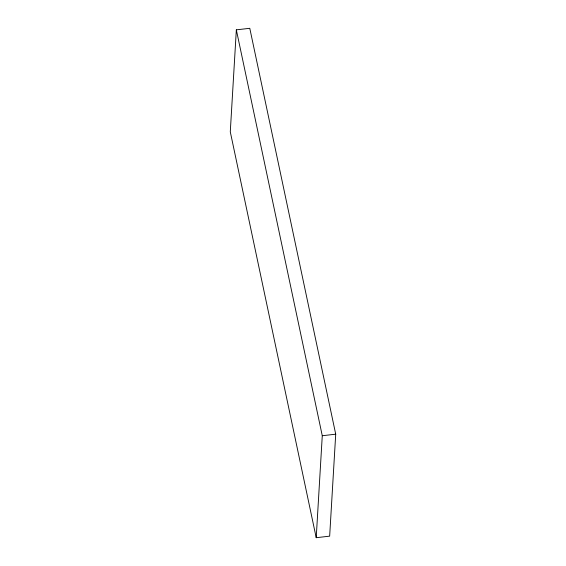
<?xml version="1.0" encoding="UTF-8"?>
<svg xmlns="http://www.w3.org/2000/svg" width="566" height="566" viewBox="0 0 566 566"><rect width="100%" height="100%" fill="white"/><g stroke="black" fill="none" stroke-linecap="round" stroke-linejoin="round"><path stroke-width="0.85" d="M236.34 29.849L230.284 131.821L316.217 537.7L329.66 536.151L335.716 434.179L249.783 28.3L236.34 29.849L322.273 435.735L316.217 537.7M322.273 435.735L335.716 434.179"/></g></svg>
